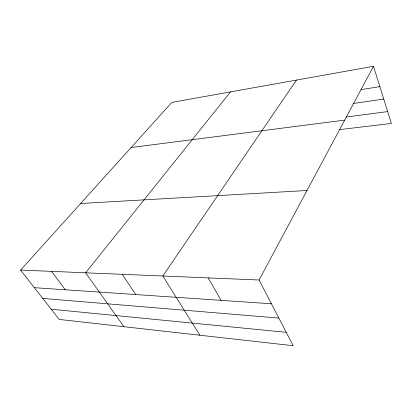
<?xml version="1.0" encoding="UTF-8"?>
<svg xmlns="http://www.w3.org/2000/svg" width="412" height="412" viewBox="0 0 412 412"><rect width="100%" height="100%" fill="white"/><g stroke="black" fill="none" stroke-linecap="round" stroke-linejoin="round"><path stroke-width="0.62" d="M259.081 280.016L373.504 66.296L171.845 102.387L20.6 270.081L59.184 319.429L293.2 345.704L259.081 280.016L20.6 270.081M296.439 80.088L162.822 276.004L199.897 335.229M230.509 91.891L85.624 272.79L123.95 326.701M361.005 89.615L379.874 86.644M353.311 103.474L383.768 99.076M346.106 117.054L387.687 111.59M131.129 147.532L344.69 120.119M339.416 129.646L391.4 123.456L373.504 66.296M80.654 203.497L307.007 190.499M34.366 287.684L271.415 303.762M42.76 298.422L278.852 318.074M51.196 309.211L286.252 332.324M51.536 271.369L65.312 289.785M122.215 274.315L135.795 294.565M208.153 277.894L221.084 300.348"/></g></svg>
